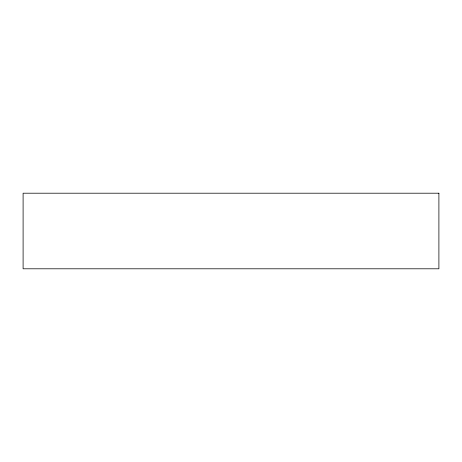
<?xml version="1.0" encoding="UTF-8"?>
<svg xmlns="http://www.w3.org/2000/svg" width="462" height="462" viewBox="0 0 462 462"><rect width="100%" height="100%" fill="white"/><g stroke="black" fill="none" stroke-linecap="round" stroke-linejoin="round"><path stroke-width="0.69" d="M438.9 193.203L23.1 193.203L23.1 268.797L438.9 268.797L438.9 193.203"/></g></svg>
